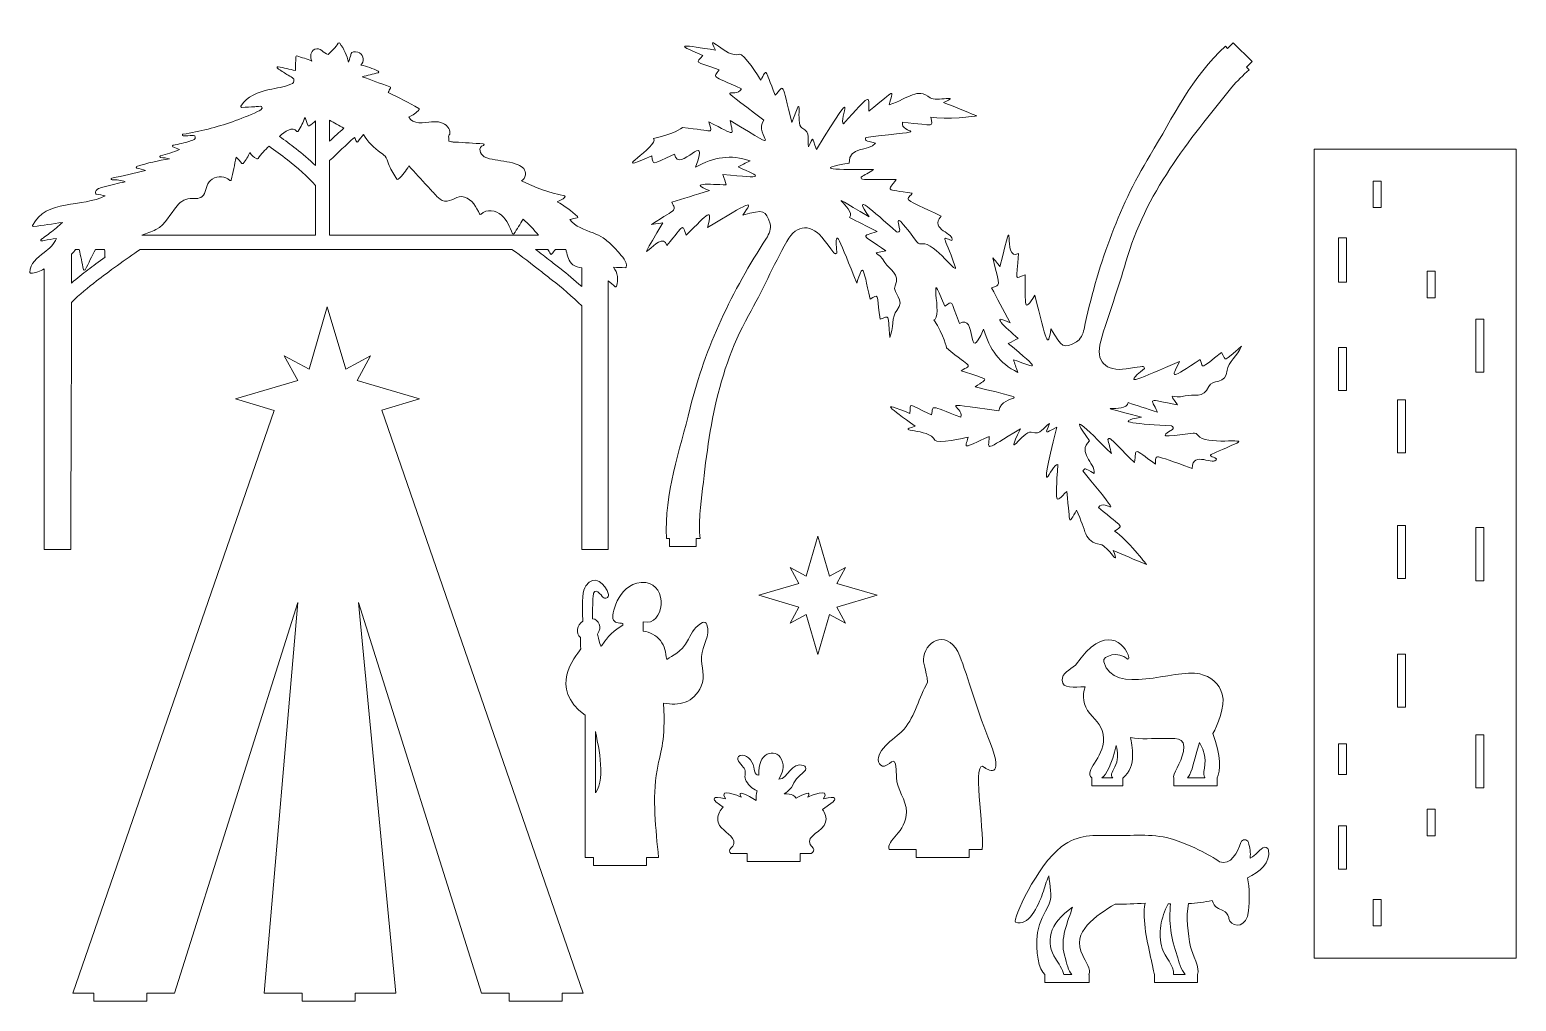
# Model space of a CAD drawing. Header units: inches. Extents: x 435 to 995, y 844 to 1210.
import ezdxf

# ---------------------------------------------------------------- set-up
doc = ezdxf.new("R2010")
doc.units = ezdxf.units.IN
doc.header["$MEASUREMENT"] = 0
doc.layers.add('_U+0421_U+043B_U+043E_U+0439 1', color=7, linetype='Continuous')

msp = doc.modelspace()

# ---------------------------------------------------------------- linework, layer by layer
at = {"layer": '_U+0421_U+043B_U+043E_U+0439 1', "color": 1, "lineweight": 5, "true_color": 0xff000d}
for points in [[(918.86, 1165.05), (918.86, 860.25), (995.06, 860.25), (995.06, 1165.05), (918.86, 1165.05)], [(944.09, 1142.99), (941.09, 1142.99), (941.09, 1152.99), (944.09, 1152.99), (944.09, 1142.99)], [(928.07, 1131.63), (931.07, 1131.63), (931.07, 1114.93), (928.07, 1114.93), (928.07, 1131.63)], [(964.5, 1108.98), (961.5, 1108.98), (961.5, 1118.98), (964.5, 1118.98), (964.5, 1108.98)], [(643.27, 846.97), (635.4, 846.97), (635.4, 843.97), (615.4, 843.97), (615.4, 846.97), (604.98, 846.97), (558.51, 994.18), (572.62, 846.97), (557.32, 846.97), (557.32, 843.97), (537.32, 843.97), (537.32, 846.97), (522.96, 846.97), (535.66, 994.18), (489.19, 846.97), (478.77, 846.97), (478.77, 843.97), (458.77, 843.97), (458.77, 846.97), (450.9, 846.97), (526.74, 1066.59), (512.16, 1070.89), (535.65, 1077.82), (530.55, 1087.19), (539.93, 1082.1), (546.81, 1105.59), (553.74, 1082.1), (563.11, 1087.19), (558.02, 1077.82), (581.51, 1070.89), (567.38, 1066.72), (643.27, 846.97)], [(982.77, 1080.97), (979.77, 1080.97), (979.77, 1100.97), (982.77, 1100.97), (982.77, 1080.97)], [(928.07, 1090.29), (931.07, 1090.29), (931.07, 1074.07), (928.07, 1074.07), (928.07, 1090.29)], [(953.25, 1050.53), (950.25, 1050.53), (950.25, 1070.53), (953.25, 1070.53), (953.25, 1050.53)], [(953.25, 1003.23), (950.25, 1003.23), (950.25, 1023.23), (953.25, 1023.23), (953.25, 1003.23)], [(982.77, 1002.42), (979.77, 1002.42), (979.77, 1022.42), (982.77, 1022.42), (982.77, 1002.42)], [(738.94, 992.45), (742.22, 986.45), (736.19, 989.73), (731.73, 974.59), (727.3, 989.73), (721.27, 986.45), (724.55, 992.45), (709.44, 996.91), (724.55, 1001.37), (721.27, 1007.4), (727.3, 1004.12), (731.73, 1019.23), (736.19, 1004.12), (742.22, 1007.4), (738.94, 1001.37), (754.05, 996.91), (738.94, 992.45)], [(953.25, 954.78), (950.25, 954.78), (950.25, 974.78), (953.25, 974.78), (953.25, 954.78)], [(982.77, 924.34), (979.77, 924.34), (979.77, 944.34), (982.77, 944.34), (982.77, 924.34)], [(931.07, 929.34), (928.07, 929.34), (928.07, 940.93), (931.07, 940.93), (931.07, 929.34)], [(964.5, 906.32), (961.5, 906.32), (961.5, 916.32), (964.5, 916.32), (964.5, 906.32)], [(931.07, 893.68), (928.07, 893.68), (928.07, 910.01), (931.07, 910.01), (931.07, 893.68)], [(944.09, 872.32), (941.09, 872.32), (941.09, 882.32), (944.09, 882.32), (944.09, 872.32)]]:
    msp.add_lwpolyline(points, dxfattribs=at)
for points, knots in [([(656.55, 1126.15), (655.38, 1127.56), (654.12, 1128.93), (652.71, 1130.13), (652.1, 1130.66), (651.46, 1131.15), (650.79, 1131.6), (649.67, 1132.35), (648.4, 1132.92), (647.08, 1133.44), (643.8, 1134.74), (640.25, 1135.75), (638.21, 1138.56), (639.15, 1138.73), (640.09, 1138.91), (641.03, 1139.08), (641.28, 1139.12), (641.34, 1139.46), (641.17, 1139.61), (638.83, 1141.78), (636.25, 1143.64), (633.46, 1145.22), (634.55, 1145.55), (635.5, 1146.08), (636.36, 1146.87), (636.54, 1147.03), (636.44, 1147.35), (636.21, 1147.4), (630.54, 1148.58), (625.1, 1150.5), (619.98, 1153.13), (620.82, 1153.49), (621.35, 1154.32), (621.5, 1155.28), (621.79, 1157.16), (620.37, 1158.47), (618.71, 1159.15), (616.03, 1160.24), (612.86, 1160.48), (610.04, 1161.02), (608.67, 1161.27), (607.17, 1161.46), (605.95, 1162.16), (604.51, 1162.98), (603.34, 1165.81), (605.68, 1166.41), (606.05, 1166.51), (605.94, 1167.01), (605.58, 1167.03), (602.04, 1167.24), (598.48, 1167.45), (594.94, 1167.66), (594.5, 1167.68), (594.06, 1167.69), (593.63, 1167.75), (593.29, 1167.77), (592.97, 1167.86), (592.65, 1168), (592.62, 1168.57), (592.58, 1169.14), (592.55, 1169.7), (592.64, 1170.17), (592.98, 1170.52), (593.02, 1171.03), (593.1, 1171.88), (592.76, 1172.68), (592.24, 1173.35), (590.78, 1175.24), (588.4, 1175.47), (586.13, 1175.25), (583.36, 1174.98), (578.96, 1174.04), (577.53, 1177.18), (579.11, 1177.71), (580.38, 1178.62), (581.39, 1179.95), (581.49, 1180.09), (581.41, 1180.3), (581.27, 1180.38), (577.51, 1182.53), (573.67, 1184.5), (569.73, 1186.31), (570.01, 1186.89), (570.29, 1187.46), (570.57, 1188.04), (570.67, 1188.24), (570.58, 1188.43), (570.37, 1188.5), (566.89, 1189.77), (563.41, 1191.03), (559.93, 1192.3), (561.94, 1192.79), (563.96, 1193.28), (565.97, 1193.77), (566.24, 1193.84), (566.29, 1194.23), (566.04, 1194.35), (563.95, 1195.44), (561.77, 1196.2), (559.45, 1196.66), (560.73, 1198), (560.75, 1200.22), (558.93, 1201.24), (558.24, 1201.62), (556.72, 1201.98), (556.04, 1201.36), (555.69, 1201.05), (555.66, 1200.44), (555.53, 1200.01), (555.3, 1199.25), (555.06, 1198.49), (554.83, 1197.73), (554.2, 1200.32), (553.09, 1202.73), (551.52, 1204.94), (551.38, 1205.14), (551.09, 1205.14), (550.95, 1204.93), (549.87, 1203.32), (548.6, 1201.91), (547.12, 1200.64), (545.43, 1201.12), (544.02, 1203.46), (542.14, 1202.66), (540.25, 1201.87), (540.46, 1199.83), (540.93, 1198.2), (539.1, 1198.94), (537.23, 1199.58), (535.33, 1200.12), (535.12, 1200.18), (534.92, 1200), (534.92, 1199.81), (534.89, 1198.08), (534.85, 1196.36), (534.81, 1194.64), (532.62, 1195.12), (530.43, 1195.6), (528.23, 1196.07), (527.86, 1196.15), (527.68, 1195.68), (527.99, 1195.49), (529.18, 1194.71), (530.38, 1193.93), (531.58, 1193.15), (532.2, 1192.75), (533.12, 1192.35), (533.62, 1191.82), (533.8, 1191.71), (533.96, 1191.59), (534.14, 1191.49), (534.42, 1190.34), (534.05, 1189.67), (533.03, 1189.48), (530.45, 1188.42), (527.63, 1188.02), (524.93, 1187.43), (520.79, 1186.51), (516.51, 1184.98), (514.25, 1181.23), (514.14, 1181.03), (514.3, 1180.74), (514.55, 1180.75), (516.21, 1180.82), (517.87, 1180.89), (519.53, 1180.97), (519.87, 1180.98), (521.82, 1181.28), (522.02, 1181.07), (522.91, 1180.13), (521.01, 1179.42), (520.45, 1179.16), (517.41, 1177.71), (514.24, 1176.47), (511.06, 1175.35), (504.99, 1173.22), (498.74, 1171.66), (492.38, 1170.64), (492.01, 1170.58), (492.11, 1170), (492.48, 1170.02), (493.61, 1170.04), (494.76, 1170.1), (495.9, 1170.1), (496.22, 1170.11), (496.53, 1170.1), (496.85, 1170.06), (496.91, 1169.72), (496.97, 1169.37), (497.02, 1169.02), (496.76, 1168.52), (495.5, 1168.23), (495, 1168.06), (492.94, 1167.35), (490.81, 1166.87), (488.65, 1166.53), (488.38, 1166.48), (488.35, 1166.06), (488.58, 1165.94), (489.41, 1165.57), (490.23, 1165.2), (491.06, 1164.83), (488.7, 1163.92), (486.3, 1163.12), (483.86, 1162.44), (483.5, 1162.34), (483.58, 1161.82), (483.95, 1161.82), (485.14, 1161.81), (486.24, 1161.64), (487.32, 1161.31), (483.11, 1160.72), (478.97, 1159.78), (474.93, 1158.48), (474.64, 1158.39), (474.6, 1157.92), (474.94, 1157.86), (476.1, 1157.68), (477.19, 1157.38), (478.26, 1156.95), (474.05, 1155.9), (469.82, 1154.94), (465.57, 1154.07), (465.2, 1154), (465.29, 1153.43), (465.66, 1153.45), (467.39, 1153.53), (469.04, 1153.3), (470.64, 1152.74), (467.97, 1152.1), (465.31, 1151.47), (462.65, 1150.83), (461.35, 1150.52), (459.25, 1150.08), (459.44, 1148.38), (459.46, 1148.25), (459.54, 1148.1), (459.68, 1148.08), (460.82, 1147.86), (461.96, 1147.66), (463.09, 1147.45), (454.58, 1142.98), (440.59, 1146.2), (435.71, 1136.29), (435.61, 1136.1), (435.72, 1135.77), (435.99, 1135.81), (439.65, 1136.34), (443.32, 1136.86), (446.98, 1137.38), (445.45, 1136.01), (443.87, 1134.7), (442.24, 1133.44), (441.52, 1132.88), (440.79, 1132.33), (440.05, 1131.8), (439.67, 1131.52), (439.29, 1131.25), (438.91, 1130.99), (438.61, 1130.78), (438.81, 1130.35), (439.18, 1130.41), (439.47, 1130.47), (439.76, 1130.52), (440.05, 1130.57), (441.58, 1130.85), (443.11, 1131.13), (444.65, 1131.4), (443.88, 1129.16), (441.98, 1127.59), (440.05, 1126.06), (437.44, 1124.01), (434.76, 1122.03), (434.62, 1118.57), (434.62, 1118.41), (434.78, 1118.24), (434.95, 1118.25), (436.8, 1118.39), (438.54, 1118.95), (440.05, 1119.86), (440.05, 1119.86), (440.05, 1017.14), (440.05, 1017.14), (440.05, 1017.14), (440.05, 1017.14), (440.05, 1017.14), (440.05, 1017.14), (440.05, 1014.14), (440.05, 1014.14), (440.05, 1014.14), (450.05, 1014.14), (450.05, 1014.14), (450.05, 1014.14), (450.05, 1017.14), (450.05, 1017.14), (450.05, 1017.14), (450.05, 1017.14), (450.05, 1017.14), (450.08, 1017.38), (450.41, 1106.53), (450.41, 1107.27), (453.33, 1110.28), (456.64, 1112.91), (459.81, 1115.35), (464.07, 1118.63), (470.98, 1123.68), (476.22, 1127.25), (476.22, 1127.25), (616.35, 1127.25), (616.35, 1127.25), (619.96, 1124.77), (624.01, 1121.6), (627.63, 1118.76), (629.06, 1117.63), (630.41, 1116.57), (631.71, 1115.57), (634.81, 1113.19), (639.48, 1109.15), (642.71, 1105.95), (642.71, 1105.95), (642.71, 1017.14), (642.71, 1017.14), (642.71, 1017.14), (642.71, 1017.14), (642.71, 1017.14), (642.71, 1017.14), (642.71, 1014.14), (642.71, 1014.14), (642.71, 1014.14), (652.71, 1014.14), (652.71, 1014.14), (652.71, 1014.14), (652.71, 1017.14), (652.71, 1017.14), (652.71, 1017.14), (652.71, 1017.14), (652.71, 1017.14), (652.71, 1017.14), (652.71, 1115.37), (652.71, 1115.37), (653.61, 1114.7), (654.47, 1113.97), (655.29, 1113.19), (655.48, 1113.02), (655.76, 1113.12), (655.84, 1113.34), (656.66, 1115.85), (656.24, 1118.41), (654.76, 1120.54), (656.21, 1120.46), (657.66, 1120.38), (659.11, 1120.3), (659.26, 1120.29), (659.38, 1120.41), (659.42, 1120.54), (660.11, 1122.64), (657.8, 1124.66), (656.55, 1126.15)], [0, 0, 0, 0, 1, 1, 1, 2, 2, 2, 3, 3, 3, 4, 4, 4, 5, 5, 5, 6, 6, 6, 7, 7, 7, 8, 8, 8, 9, 9, 9, 10, 10, 10, 11, 11, 11, 12, 12, 12, 13, 13, 13, 14, 14, 14, 15, 15, 15, 16, 16, 16, 17, 17, 17, 18, 18, 18, 19, 19, 19, 20, 20, 20, 21, 21, 21, 22, 22, 22, 23, 23, 23, 24, 24, 24, 25, 25, 25, 26, 26, 26, 27, 27, 27, 28, 28, 28, 29, 29, 29, 30, 30, 30, 31, 31, 31, 32, 32, 32, 33, 33, 33, 34, 34, 34, 35, 35, 35, 36, 36, 36, 37, 37, 37, 38, 38, 38, 39, 39, 39, 40, 40, 40, 41, 41, 41, 42, 42, 42, 43, 43, 43, 44, 44, 44, 45, 45, 45, 46, 46, 46, 47, 47, 47, 48, 48, 48, 49, 49, 49, 50, 50, 50, 51, 51, 51, 52, 52, 52, 53, 53, 53, 54, 54, 54, 55, 55, 55, 56, 56, 56, 57, 57, 57, 58, 58, 58, 59, 59, 59, 60, 60, 60, 61, 61, 61, 62, 62, 62, 63, 63, 63, 64, 64, 64, 65, 65, 65, 66, 66, 66, 67, 67, 67, 68, 68, 68, 69, 69, 69, 70, 70, 70, 71, 71, 71, 72, 72, 72, 73, 73, 73, 74, 74, 74, 75, 75, 75, 76, 76, 76, 77, 77, 77, 78, 78, 78, 79, 79, 79, 80, 80, 80, 81, 81, 81, 82, 82, 82, 83, 83, 83, 84, 84, 84, 85, 85, 85, 86, 86, 86, 87, 87, 87, 88, 88, 88, 89, 89, 89, 90, 90, 90, 91, 91, 91, 92, 92, 92, 93, 93, 93, 94, 94, 94, 95, 95, 95, 96, 96, 96, 97, 97, 97, 98, 98, 98, 99, 99, 99, 100, 100, 100, 101, 101, 101, 102, 102, 102, 103, 103, 103, 104, 104, 104, 105, 105, 105, 106, 106, 106, 107, 107, 107, 108, 108, 108, 109, 109, 109, 110, 110, 110, 111, 111, 111, 112, 112, 112, 113, 113, 113, 114, 114, 114, 115, 115, 115, 116, 116, 116, 117, 117, 117, 118, 118, 118, 119, 119, 119, 119]), ([(782.2, 1130.61), (783.88, 1133.33), (773.41, 1134.63), (778.26, 1139.7), (763.44, 1146.94), (764.81, 1145.3), (767.34, 1148.37), (756.85, 1150.15), (757.92, 1148.91), (761.33, 1153.57), (746.75, 1153.57), (748.34, 1153.24), (748.06, 1154.46), (749.44, 1155.29), (750.82, 1156.12), (752.78, 1157.29), (738.66, 1157.29), (729.27, 1157.23), (743.51, 1159.75), (743.51, 1166.3), (750.73, 1163.91), (753.52, 1167.2), (749.15, 1168.44), (749.76, 1167.98), (749.8, 1169.44), (777.95, 1172.62), (762.3, 1170.34), (763.68, 1175.14), (776.67, 1173.95), (774.84, 1173.21), (774.31, 1177.09), (779.93, 1176.03), (791.31, 1177.39), (791.68, 1177.53), (786.94, 1179.46), (783.26, 1180.95), (779.1, 1182.64), (786.38, 1185.66), (776.24, 1182.77), (774.08, 1184.4), (768.97, 1188.21), (766.62, 1184.43), (758.58, 1181.66), (760.09, 1187.67), (761.54, 1187.78), (750.98, 1179.3), (750.98, 1185.8), (751.68, 1185.93), (741.39, 1174.51), (739.25, 1175.7), (748.41, 1193.01), (731.22, 1164.88), (729.43, 1169.92), (730.18, 1169.75), (728.24, 1165.83), (727.52, 1168.67), (729.3, 1171.09), (725.76, 1172.99), (722.99, 1174.46), (726.88, 1189.01), (721.95, 1174.99), (717.92, 1190.75), (719.34, 1189.26), (715.67, 1185.33), (711.5, 1195.93), (712.62, 1195.15), (710.25, 1191.06), (709.62, 1192.04), (703.76, 1201.28), (702.21, 1200.75), (697.16, 1199.02), (689.07, 1209.99), (693.17, 1202.35), (681.68, 1204.06), (676.23, 1205.34), (688.4, 1200.31), (685.64, 1197.13), (684.86, 1198.4), (694.55, 1194.93), (692.35, 1191.62), (691.1, 1193.21), (702.92, 1187.75), (700.89, 1183.34), (690.43, 1191.78), (711.41, 1175.9), (706.92, 1170.16), (721.64, 1161.97), (698.69, 1175.81), (699.75, 1169.64), (701.29, 1170.04), (690.68, 1175.25), (691.87, 1170.2), (693.01, 1172.06), (680.71, 1173.12), (680.71, 1173.12), (676.9, 1170.41), (669.79, 1169.01), (672.33, 1166.26), (651.3, 1154.56), (669.11, 1162.48), (669.96, 1158.77), (668.35, 1158.95), (677.67, 1163.16), (679.26, 1155.18), (691.41, 1173.37), (685.57, 1158.18), (692.63, 1162.1), (698.86, 1163.06), (706.17, 1160.62), (704.28, 1159.68), (703.06, 1159.08), (701.67, 1158.39), (710.62, 1154.16), (712.16, 1154.01), (695.98, 1155.43), (696.51, 1153.79), (696.85, 1152.72), (697.24, 1151.52), (690.8, 1151.83), (682.54, 1152.41), (690.93, 1149.45), (685.28, 1147.7), (681.02, 1146.39), (676.7, 1145.05), (678.14, 1141.56), (679.35, 1143.19), (669.03, 1136.68), (671.44, 1136.98), (672.35, 1137.1), (673.29, 1137.21), (659.72, 1114.4), (672.51, 1136.08), (674.81, 1128.75), (681.73, 1137), (680.42, 1136.74), (682.13, 1132.66), (690.65, 1140.89), (692.1, 1143.45), (690.14, 1135.55), (705.77, 1144.63), (708.18, 1146.73), (703.46, 1140.17), (711.56, 1142.27), (712.06, 1142.25), (713.72, 1136.83), (714.2, 1135.29), (713.34, 1132.92), (712.36, 1131.41), (699.47, 1111.59), (689.25, 1090.57), (683.61, 1067.5), (679.65, 1051.28), (673.81, 1035.37), (674.67, 1018.35), (674.67, 1018.35), (675.85, 1018.35), (675.85, 1018.35), (675.85, 1018.35), (675.85, 1015.35), (675.85, 1015.35), (675.85, 1015.35), (685.85, 1015.35), (685.85, 1015.35), (685.85, 1015.35), (685.85, 1018.35), (685.85, 1018.35), (685.85, 1018.35), (687.33, 1018.35), (687.33, 1018.35), (687.09, 1021.42), (687, 1024.5), (687.31, 1027.53), (689.92, 1053.3), (692.57, 1079.09), (705.62, 1102.37), (710.73, 1111.48), (714.93, 1121.1), (720.04, 1130.22), (723.86, 1137.04), (729.43, 1137.03), (734.19, 1130.76), (738.69, 1124.86), (737.79, 1125.39), (738.93, 1125.84), (737.77, 1137.65), (740.26, 1129.67), (746.45, 1114.56), (748.81, 1121.89), (748.65, 1121.57), (751.41, 1108.5), (754.81, 1110.12), (753.87, 1111.45), (755.19, 1100.94), (759, 1102.16), (758.13, 1103.27), (758.85, 1094), (760.35, 1097.39), (759.54, 1102.01), (761.49, 1104.22), (765.1, 1108.3), (759.65, 1110.69), (760.88, 1113.48), (762.93, 1118.13), (758.62, 1119.54), (757.06, 1122.3), (754.65, 1126.62), (750.86, 1125.48), (757.43, 1126.72), (747.66, 1133.43), (748.04, 1131.83), (754.1, 1133.99), (749.9, 1136.1), (746.79, 1137.68), (743.73, 1139.21), (746.5, 1142.94), (730.7, 1151.43), (751.12, 1139.5), (744.25, 1149.4), (752.41, 1141.72), (761.45, 1133.91), (761.97, 1133.46), (762.76, 1133.94), (762.61, 1134.6), (761.42, 1139.81), (761.63, 1139.97), (769.12, 1130.03), (769.59, 1129.41), (770.38, 1129.18), (771.14, 1129.34), (775.59, 1130.27), (785.27, 1116.24), (783.45, 1121.09), (778.99, 1133.2), (778.27, 1131.98), (782.2, 1130.61)], [0, 0, 0, 0, 1, 1, 1, 2, 2, 2, 3, 3, 3, 4, 4, 4, 5, 5, 5, 6, 6, 6, 7, 7, 7, 8, 8, 8, 9, 9, 9, 10, 10, 10, 11, 11, 11, 12, 12, 12, 13, 13, 13, 14, 14, 14, 15, 15, 15, 16, 16, 16, 17, 17, 17, 18, 18, 18, 19, 19, 19, 20, 20, 20, 21, 21, 21, 22, 22, 22, 23, 23, 23, 24, 24, 24, 25, 25, 25, 26, 26, 26, 27, 27, 27, 28, 28, 28, 29, 29, 29, 30, 30, 30, 31, 31, 31, 32, 32, 32, 33, 33, 33, 34, 34, 34, 35, 35, 35, 36, 36, 36, 37, 37, 37, 38, 38, 38, 39, 39, 39, 40, 40, 40, 41, 41, 41, 42, 42, 42, 43, 43, 43, 44, 44, 44, 45, 45, 45, 46, 46, 46, 47, 47, 47, 48, 48, 48, 49, 49, 49, 50, 50, 50, 51, 51, 51, 52, 52, 52, 53, 53, 53, 54, 54, 54, 55, 55, 55, 56, 56, 56, 57, 57, 57, 58, 58, 58, 59, 59, 59, 60, 60, 60, 61, 61, 61, 62, 62, 62, 63, 63, 63, 64, 64, 64, 65, 65, 65, 66, 66, 66, 67, 67, 67, 68, 68, 68, 69, 69, 69, 70, 70, 70, 71, 71, 71, 72, 72, 72, 73, 73, 73, 74, 74, 74, 75, 75, 75, 76, 76, 76, 77, 77, 77, 78, 78, 78, 78]), ([(838.39, 1092.61), (836.28, 1085.08), (840.23, 1081.15), (848.02, 1082.22), (855.38, 1083.22), (854.36, 1083.48), (854.86, 1082.35), (845.68, 1074.82), (853.08, 1078.7), (868.15, 1085.01), (864.63, 1078.16), (864.74, 1078.5), (875.94, 1085.79), (877.2, 1082.23), (875.59, 1081.96), (883.96, 1088.45), (885.78, 1084.9), (884.39, 1084.74), (891.45, 1090.78), (890.12, 1087.33), (886.28, 1084.63), (886.09, 1081.69), (885.76, 1076.24), (880.22, 1078.41), (879.12, 1075.57), (877.28, 1070.84), (873.23, 1072.89), (870.17, 1072.03), (865.42, 1070.68), (863.54, 1074.17), (867.31, 1068.65), (855.66, 1070.81), (857.06, 1071.67), (859.81, 1065.86), (855.36, 1067.33), (852.04, 1068.42), (848.79, 1069.5), (848.11, 1064.91), (830.94, 1070.07), (853.82, 1064.07), (841.96, 1061.93), (853.15, 1061.59), (865.07, 1060.72), (865.75, 1060.67), (865.98, 1059.77), (865.4, 1059.41), (860.88, 1056.57), (860.91, 1056.31), (873.23, 1058.04), (874.01, 1058.15), (874.73, 1057.75), (875.16, 1057.1), (877.64, 1053.3), (894.4, 1056.37), (889.69, 1054.23), (877.97, 1048.82), (878.33, 1050.19), (882.08, 1048.38), (881.33, 1045.27), (873.02, 1051.75), (872.87, 1044.74), (857.27, 1050.1), (859.39, 1050.29), (859.01, 1046.33), (850.33, 1052.49), (851.96, 1052.61), (851.08, 1046.9), (840.77, 1057.21), (842.14, 1056.32), (841.07, 1055.66), (841.46, 1054.09), (841.85, 1052.53), (842.41, 1050.32), (832.43, 1060.3), (825.82, 1066.99), (834.11, 1055.13), (829.48, 1050.5), (836.27, 1047.09), (835.92, 1042.79), (831.96, 1045), (832.71, 1044.89), (831.71, 1043.84), (849.36, 1021.68), (839.9, 1034.36), (837.5, 1029.99), (847.52, 1021.65), (846.75, 1023.46), (843.63, 1021.09), (848.35, 1017.87), (855.44, 1008.86), (855.6, 1008.5), (850.88, 1010.49), (847.23, 1012.04), (843.09, 1013.79), (846.1, 1006.5), (840.98, 1015.71), (838.3, 1016.09), (831.99, 1017.01), (833, 1021.34), (829.27, 1028.98), (826.09, 1023.67), (827.04, 1022.56), (825.57, 1036.03), (820.97, 1031.43), (821.38, 1030.85), (822.18, 1046.2), (819.82, 1046.87), (814.05, 1028.15), (821.8, 1060.2), (816.96, 1057.9), (817.62, 1057.49), (819.02, 1061.63), (816.5, 1060.14), (816.04, 1057.16), (812.2, 1058.32), (809.19, 1059.24), (801.66, 1046.2), (808.09, 1059.6), (794.09, 1051.31), (796.15, 1051.36), (796.34, 1056.73), (785.9, 1052.19), (787.24, 1051.94), (788.45, 1056.51), (787.32, 1056.27), (776.63, 1053.88), (775.91, 1055.35), (773.57, 1060.14), (760.09, 1058.1), (768.39, 1060.61), (759.06, 1067.52), (754.3, 1070.47), (766.46, 1065.42), (766.76, 1069.62), (765.31, 1069.28), (774.62, 1064.88), (775.4, 1068.77), (773.39, 1068.53), (785.61, 1064.03), (787.3, 1068.59), (773.93, 1070.02), (800, 1066.41), (800.87, 1073.65), (817.08, 1069.03), (791.06, 1075.47), (796.17, 1079.08), (796.98, 1077.71), (785.79, 1081.53), (790.21, 1084.25), (789.7, 1082.14), (780.26, 1090.09), (780.26, 1090.09), (779.47, 1094.7), (775.44, 1100.71), (779.18, 1100.86), (772.58, 1124), (779.57, 1105.81), (782.79, 1107.84), (781.53, 1108.84), (785.14, 1099.28), (791.92, 1103.8), (787.64, 1082.34), (794.26, 1097.21), (796.47, 1089.45), (800.2, 1084.37), (807.09, 1080.92), (806.42, 1082.92), (805.98, 1084.22), (805.49, 1085.68), (814.81, 1082.34), (816, 1081.36), (803.56, 1091.8), (805.1, 1092.58), (806.09, 1093.1), (807.21, 1093.67), (802.44, 1098.01), (796.19, 1103.44), (804.21, 1099.59), (801.46, 1104.82), (799.37, 1108.77), (797.27, 1112.77), (800.75, 1114.22), (800.45, 1112.21), (797.76, 1124.11), (799.25, 1122.2), (799.81, 1121.47), (800.39, 1120.73), (806.93, 1146.45), (800.65, 1122.07), (807.45, 1125.63), (806.52, 1114.91), (805.77, 1116.02), (809.87, 1117.69), (810.08, 1105.85), (809.29, 1103.01), (813.49, 1109.98), (818.12, 1092.51), (818.34, 1089.33), (819.64, 1097.3), (823.88, 1090.09), (824.25, 1089.75), (829.26, 1092.41), (830.68, 1093.16), (831.75, 1095.44), (832.12, 1097.2), (837.03, 1120.33), (844.66, 1142.42), (856.99, 1162.72), (865.65, 1176.99), (872.78, 1192.36), (885.42, 1203.8), (885.42, 1203.8), (886.25, 1202.97), (886.25, 1202.97), (886.25, 1202.97), (888.38, 1205.09), (888.38, 1205.09), (888.38, 1205.09), (895.45, 1198.02), (895.45, 1198.02), (895.45, 1198.02), (893.32, 1195.9), (893.32, 1195.9), (893.32, 1195.9), (894.37, 1194.85), (894.37, 1194.85), (892.03, 1192.84), (889.79, 1190.73), (887.87, 1188.37), (871.48, 1168.3), (855.12, 1148.19), (847.89, 1122.5), (845.07, 1112.44), (841.23, 1102.67), (838.39, 1092.61)], [0, 0, 0, 0, 1, 1, 1, 2, 2, 2, 3, 3, 3, 4, 4, 4, 5, 5, 5, 6, 6, 6, 7, 7, 7, 8, 8, 8, 9, 9, 9, 10, 10, 10, 11, 11, 11, 12, 12, 12, 13, 13, 13, 14, 14, 14, 15, 15, 15, 16, 16, 16, 17, 17, 17, 18, 18, 18, 19, 19, 19, 20, 20, 20, 21, 21, 21, 22, 22, 22, 23, 23, 23, 24, 24, 24, 25, 25, 25, 26, 26, 26, 27, 27, 27, 28, 28, 28, 29, 29, 29, 30, 30, 30, 31, 31, 31, 32, 32, 32, 33, 33, 33, 34, 34, 34, 35, 35, 35, 36, 36, 36, 37, 37, 37, 38, 38, 38, 39, 39, 39, 40, 40, 40, 41, 41, 41, 42, 42, 42, 43, 43, 43, 44, 44, 44, 45, 45, 45, 46, 46, 46, 47, 47, 47, 48, 48, 48, 49, 49, 49, 50, 50, 50, 51, 51, 51, 52, 52, 52, 53, 53, 53, 54, 54, 54, 55, 55, 55, 56, 56, 56, 57, 57, 57, 58, 58, 58, 59, 59, 59, 60, 60, 60, 61, 61, 61, 62, 62, 62, 63, 63, 63, 64, 64, 64, 65, 65, 65, 66, 66, 66, 67, 67, 67, 68, 68, 68, 69, 69, 69, 70, 70, 70, 71, 71, 71, 72, 72, 72, 73, 73, 73, 74, 74, 74, 75, 75, 75, 76, 76, 76, 77, 77, 77, 78, 78, 78, 78]), ([(542.4, 1158.81), (539.99, 1161.07), (537.37, 1163.33), (535.04, 1165.13), (532.9, 1166.77), (530.83, 1168.33), (528.82, 1169.8), (530.77, 1171.57), (533.61, 1173.77), (535.37, 1171.72), (535.5, 1171.56), (535.79, 1171.62), (535.88, 1171.79), (536.81, 1173.46), (537.65, 1175.17), (538.42, 1176.91), (538.77, 1175.94), (539.11, 1174.97), (539.45, 1174.01), (539.52, 1173.81), (539.75, 1173.72), (539.94, 1173.82), (540.85, 1174.33), (541.67, 1174.94), (542.4, 1175.63), (542.4, 1175.63), (542.4, 1158.81), (542.4, 1158.81)], [0, 0, 0, 0, 1, 1, 1, 2, 2, 2, 3, 3, 3, 4, 4, 4, 5, 5, 5, 6, 6, 6, 7, 7, 7, 8, 8, 8, 9, 9, 9, 9]), ([(547.69, 1175.99), (549.34, 1174.83), (551.27, 1173.95), (553.03, 1172.92), (551.23, 1171.3), (549.45, 1169.67), (547.69, 1168.01), (547.69, 1168.01), (547.69, 1175.99), (547.69, 1175.99)], [0, 0, 0, 0, 1, 1, 1, 2, 2, 2, 3, 3, 3, 3]), ([(542.4, 1132.55), (542.4, 1132.55), (476.85, 1132.55), (476.85, 1132.55), (478.65, 1133.24), (480.51, 1133.83), (482.15, 1134.7), (486.02, 1136.73), (487.51, 1140.46), (490.15, 1143.63), (491.7, 1145.5), (493.46, 1146.47), (495.97, 1146.38), (497.88, 1146.3), (499.57, 1146.43), (500.48, 1148.27), (501.46, 1150.27), (501.28, 1152.45), (503.45, 1153.76), (505.51, 1155), (508.29, 1154.89), (510.06, 1153.22), (510.23, 1153.05), (510.55, 1153.12), (510.6, 1153.36), (511.22, 1156.24), (511.85, 1159.11), (512.47, 1161.98), (513.19, 1161.2), (513.91, 1160.42), (514.64, 1159.63), (514.75, 1159.51), (515, 1159.51), (515.1, 1159.64), (516.15, 1160.91), (516.94, 1162.28), (517.54, 1163.78), (518.16, 1162.72), (519.06, 1161.92), (520.23, 1161.35), (520.41, 1161.28), (520.58, 1161.33), (520.69, 1161.48), (521.9, 1163.19), (523.33, 1164.71), (524.84, 1166.15), (527.09, 1164.52), (529.4, 1162.79), (531.81, 1160.93), (535.28, 1158.26), (539.43, 1154.5), (542.4, 1151.36), (542.4, 1151.36), (542.4, 1132.55), (542.4, 1132.55)], [0, 0, 0, 0, 1, 1, 1, 2, 2, 2, 3, 3, 3, 4, 4, 4, 5, 5, 5, 6, 6, 6, 7, 7, 7, 8, 8, 8, 9, 9, 9, 10, 10, 10, 11, 11, 11, 12, 12, 12, 13, 13, 13, 14, 14, 14, 15, 15, 15, 16, 16, 16, 17, 17, 17, 18, 18, 18, 18]), ([(547.69, 1132.55), (547.69, 1132.55), (547.69, 1160.68), (547.69, 1160.68), (550.74, 1163.65), (553.85, 1166.56), (557.04, 1169.41), (557.34, 1168.94), (557.59, 1168.42), (557.77, 1167.85), (557.86, 1167.57), (558.21, 1167.56), (558.37, 1167.78), (559.04, 1168.71), (559.72, 1169.65), (560.39, 1170.58), (562.1, 1167.85), (564.3, 1165.46), (566.98, 1163.6), (567.82, 1163.01), (568.61, 1162.68), (569.04, 1161.73), (569.47, 1160.78), (569.74, 1159.75), (570.17, 1158.8), (570.96, 1157.02), (571.93, 1155.35), (573.05, 1153.76), (573.17, 1153.58), (573.4, 1153.56), (573.56, 1153.7), (575.21, 1155.15), (576.52, 1156.81), (577.54, 1158.72), (579.9, 1156.15), (582.27, 1153.59), (584.63, 1151.02), (585.79, 1149.76), (586.93, 1148.45), (588.14, 1147.22), (588.92, 1146.44), (589.81, 1145.68), (590.95, 1145.47), (593.67, 1144.96), (595.68, 1147.81), (598.49, 1146.97), (601.34, 1146.14), (603.05, 1143.02), (604.23, 1140.59), (604.33, 1140.4), (604.61, 1140.41), (604.75, 1140.54), (606.91, 1142.6), (610.34, 1141.97), (612.45, 1140.16), (614.57, 1138.35), (615.6, 1135.64), (616.57, 1133.14), (616.66, 1132.89), (617.01, 1132.83), (617.16, 1133.08), (618.32, 1134.92), (619.47, 1136.77), (620.63, 1138.6), (622.75, 1136.76), (624.68, 1134.73), (626.4, 1132.55), (626.4, 1132.55), (547.69, 1132.55), (547.69, 1132.55)], [0, 0, 0, 0, 1, 1, 1, 2, 2, 2, 3, 3, 3, 4, 4, 4, 5, 5, 5, 6, 6, 6, 7, 7, 7, 8, 8, 8, 9, 9, 9, 10, 10, 10, 11, 11, 11, 12, 12, 12, 13, 13, 13, 14, 14, 14, 15, 15, 15, 16, 16, 16, 17, 17, 17, 18, 18, 18, 19, 19, 19, 20, 20, 20, 21, 21, 21, 22, 22, 22, 23, 23, 23, 23]), ([(456.58, 1119.54), (454.54, 1117.97), (452.45, 1116.33), (450.41, 1114.55), (450.41, 1114.55), (450.41, 1125.42), (450.41, 1125.42), (450.93, 1126.02), (451.44, 1126.63), (451.93, 1127.25), (451.93, 1127.25), (453.27, 1127.25), (453.27, 1127.25), (453.81, 1124.71), (454.35, 1122.16), (454.89, 1119.61), (454.95, 1119.35), (455.37, 1119.31), (455.49, 1119.54), (456.79, 1122.13), (458.12, 1124.69), (459.46, 1127.25), (459.46, 1127.25), (462.83, 1127.25), (462.83, 1127.25), (462.92, 1126.34), (462.97, 1125.42), (462.98, 1124.5), (462.98, 1124.44), (462.99, 1124.4), (463.01, 1124.36), (460.61, 1122.59), (458.36, 1120.91), (456.58, 1119.54)], [0, 0, 0, 0, 1, 1, 1, 2, 2, 2, 3, 3, 3, 4, 4, 4, 5, 5, 5, 6, 6, 6, 7, 7, 7, 8, 8, 8, 9, 9, 9, 10, 10, 10, 11, 11, 11, 11]), ([(642.71, 1113.21), (640, 1115.66), (637.1, 1118.11), (634.94, 1119.77), (633.66, 1120.75), (632.31, 1121.81), (630.89, 1122.92), (629.11, 1124.32), (627.22, 1125.81), (625.32, 1127.25), (625.32, 1127.25), (629.97, 1127.25), (629.97, 1127.25), (630.3, 1126.69), (630.61, 1126.11), (630.92, 1125.53), (631.03, 1125.29), (631.35, 1125.36), (631.48, 1125.53), (631.87, 1126.07), (632.31, 1126.68), (632.81, 1127.25), (632.81, 1127.25), (636.71, 1127.25), (636.71, 1127.25), (636.78, 1127.04), (636.85, 1126.82), (636.91, 1126.61), (637.42, 1124.79), (637.74, 1122.64), (639.42, 1121.44), (640.38, 1120.75), (641.57, 1120.54), (642.69, 1120.24), (642.7, 1120.24), (642.7, 1120.23), (642.71, 1120.23), (642.71, 1120.23), (642.71, 1113.21), (642.71, 1113.21)], [0, 0, 0, 0, 1, 1, 1, 2, 2, 2, 3, 3, 3, 4, 4, 4, 5, 5, 5, 6, 6, 6, 7, 7, 7, 8, 8, 8, 9, 9, 9, 10, 10, 10, 11, 11, 11, 12, 12, 12, 13, 13, 13, 13]), ([(687.87, 973.81), (688.06, 978.18), (691.54, 981.46), (689.93, 985.95), (689.67, 986.67), (688.92, 987.02), (688.2, 986.64), (685.58, 985.27), (684.29, 982.98), (682.95, 980.42), (679.9, 974.63), (677.13, 974.58), (674.78, 972.76), (674.27, 975.33), (674.23, 977.65), (672.37, 979.89), (670.7, 981.89), (668.44, 983.04), (665.92, 983.4), (665.94, 984.56), (665.94, 985.72), (665.88, 986.88), (674.19, 985.1), (675.24, 1000.95), (666.85, 1001.68), (657.05, 1002.51), (653.98, 990.3), (654.46, 988.18), (654.89, 986.31), (656.74, 986.63), (658.28, 986.27), (658.28, 986.27), (658.18, 985.66), (658.18, 985.66), (648.13, 979.78), (651.07, 973.19), (648.65, 982.3), (650.61, 984.8), (649.19, 987.9), (646.74, 988.09), (646.89, 994.79), (646.86, 995.13), (647, 996.3), (647.26, 1001.26), (650.36, 996.42), (650.71, 996.27), (651.36, 995.31), (653.16, 995.93), (652.8, 997.25), (651.73, 1001.17), (647.45, 1005.24), (644.32, 1000.52), (643.01, 998.53), (642.84, 995.72), (643.16, 987.12), (640.95, 985.84), (640.24, 982.42), (642.3, 981.02), (642.23, 979.57), (642.26, 978.13), (642.35, 976.69), (640.28, 973.6), (629.88, 962.14), (644.01, 951.74), (644.01, 951.74), (644.01, 898.08), (644.01, 898.08), (644.01, 898.08), (647.19, 898.08), (647.19, 898.08), (647.19, 898.08), (647.19, 895.08), (647.19, 895.08), (647.19, 895.08), (667.19, 895.08), (667.19, 895.08), (667.19, 895.08), (667.19, 898.08), (667.19, 898.08), (667.19, 898.08), (671.67, 898.08), (671.67, 898.08), (670.72, 908.7), (669.2, 920.41), (671.12, 930.97), (672.75, 939.93), (674.24, 941.22), (673.61, 956.33), (679.41, 955.2), (684.87, 956.26), (687.81, 962.7), (689.53, 966.46), (687.71, 969.94), (687.87, 973.81)], [0, 0, 0, 0, 1, 1, 1, 2, 2, 2, 3, 3, 3, 4, 4, 4, 5, 5, 5, 6, 6, 6, 7, 7, 7, 8, 8, 8, 9, 9, 9, 10, 10, 10, 11, 11, 11, 12, 12, 12, 13, 13, 13, 14, 14, 14, 15, 15, 15, 16, 16, 16, 17, 17, 17, 18, 18, 18, 19, 19, 19, 20, 20, 20, 21, 21, 21, 22, 22, 22, 23, 23, 23, 24, 24, 24, 25, 25, 25, 26, 26, 26, 27, 27, 27, 28, 28, 28, 29, 29, 29, 30, 30, 30, 31, 31, 31, 31]), ([(880.71, 944.81), (882.29, 947.58), (885.47, 955.16), (884.23, 959.62), (883.1, 963.7), (879.76, 966.39), (875.71, 967.28), (865.76, 969.45), (843.49, 958.57), (839.54, 971.85), (838.81, 974.29), (845.62, 975.87), (848.19, 973.05), (848.55, 972.65), (849.21, 973.02), (849.05, 973.53), (847.4, 978.67), (840.25, 986.82), (828.9, 970.58), (826.74, 968.99), (823.72, 967.44), (823.82, 964.91), (823.94, 961.66), (828.39, 962.19), (832.47, 962.49), (831.25, 959.04), (831.82, 955.4), (834.31, 952.32), (836.82, 949.24), (839.39, 947.52), (839.45, 942.97), (839.55, 935.2), (831.88, 931.06), (835.07, 928.09), (835.07, 928.09), (835.07, 925.11), (835.07, 925.11), (835.07, 925.11), (846.67, 925.11), (846.67, 925.11), (846.67, 925.11), (846.67, 928.04), (846.67, 928.04), (852.38, 932.63), (849.95, 940.59), (849.66, 943.34), (853.47, 942.41), (858.37, 943.12), (862.01, 943), (865.8, 942.88), (870.79, 944.07), (869.58, 938.03), (868.73, 933.67), (865.23, 929.34), (865.99, 928.04), (865.99, 928.04), (865.99, 925.11), (865.99, 925.11), (865.99, 925.11), (882.33, 925.11), (882.33, 925.11), (882.33, 925.11), (882.33, 928.11), (882.33, 928.11), (882.33, 928.11), (882.3, 928.11), (882.3, 928.11), (883.53, 930.57), (883.79, 936.57), (880.71, 944.81)], [0, 0, 0, 0, 1, 1, 1, 2, 2, 2, 3, 3, 3, 4, 4, 4, 5, 5, 5, 6, 6, 6, 7, 7, 7, 8, 8, 8, 9, 9, 9, 10, 10, 10, 11, 11, 11, 12, 12, 12, 13, 13, 13, 14, 14, 14, 15, 15, 15, 16, 16, 16, 17, 17, 17, 18, 18, 18, 19, 19, 19, 20, 20, 20, 21, 21, 21, 22, 22, 22, 23, 23, 23, 23]), ([(794.7, 931.97), (789.54, 936.75), (794.5, 908.55), (793.75, 901.12), (793.75, 901.12), (788.83, 901.12), (788.83, 901.12), (788.83, 901.12), (788.83, 898.12), (788.83, 898.12), (788.83, 898.12), (768.83, 898.12), (768.83, 898.12), (768.83, 898.12), (768.83, 901.12), (768.83, 901.12), (768.83, 901.12), (758.69, 901.12), (758.69, 901.12), (757.25, 904.64), (765.18, 907.59), (765.18, 915.28), (765.19, 919.71), (761.43, 923.88), (761.4, 928.26), (761.34, 938.32), (759.59, 933.25), (756.85, 932.57), (755.82, 932.32), (755, 933.12), (754.66, 934.16), (753.23, 938.59), (761.98, 943.81), (764.24, 946.48), (768.56, 951.55), (769.81, 958.51), (773.14, 964.15), (772.64, 969.1), (771.22, 971.15), (771.67, 973.81), (772.76, 980.31), (781.23, 984.2), (785.3, 973.94), (787.89, 967.42), (792.64, 951.21), (796.53, 941.69), (802.69, 926.58), (795.05, 931.64), (794.7, 931.97)], [0, 0, 0, 0, 1, 1, 1, 2, 2, 2, 3, 3, 3, 4, 4, 4, 5, 5, 5, 6, 6, 6, 7, 7, 7, 8, 8, 8, 9, 9, 9, 10, 10, 10, 11, 11, 11, 12, 12, 12, 13, 13, 13, 14, 14, 14, 15, 15, 15, 16, 16, 16, 16]), ([(648.02, 922.63), (647.98, 922.59), (647.96, 922.54), (647.92, 922.5), (647.92, 922.5), (647.92, 945.62), (647.92, 945.62), (648.41, 942.65), (652.13, 927.89), (648.02, 922.63)], [0, 0, 0, 0, 1, 1, 1, 2, 2, 2, 3, 3, 3, 3]), ([(737.48, 919.16), (737.48, 919.16), (733.49, 916.26), (733.49, 916.26), (733.73, 915.94), (733.95, 915.59), (734.15, 915.21), (735, 913.6), (735.11, 911.76), (734.08, 910.24), (731.84, 906.95), (725.96, 905.65), (729.93, 901.61), (730.54, 900.99), (729.94, 900.04), (729.2, 899.67), (729.2, 899.67), (725.07, 899.67), (725.07, 899.67), (725.07, 899.67), (725.07, 896.67), (725.07, 896.67), (725.07, 896.67), (705.07, 896.67), (705.07, 896.67), (705.07, 896.67), (705.07, 899.67), (705.07, 899.67), (705.07, 899.67), (698.96, 899.67), (698.96, 899.67), (698.31, 900.09), (698.29, 901.17), (698.91, 901.62), (699.52, 902.07), (700.01, 902.68), (700.09, 903.43), (700.39, 906.24), (696.33, 907.72), (694.72, 910.24), (693.73, 911.79), (693.8, 913.6), (694.65, 915.21), (695.05, 915.98), (695.54, 916.61), (696.08, 917.13), (696.08, 917.13), (693.28, 919.16), (693.28, 919.16), (692.5, 919.73), (691.45, 921.7), (696.95, 920.27), (693.97, 924.76), (702.06, 921.2), (702.85, 920.9), (701, 923.9), (705.2, 921.7), (708.51, 919.58), (708.35, 920.72), (708.49, 921.98), (708.87, 923.29), (706.94, 923.89), (705.16, 925.78), (704.47, 927.52), (703.93, 928.9), (704.76, 930.55), (703.95, 931.74), (703.25, 932.76), (700.59, 934.92), (701.89, 936.14), (703.4, 937.57), (706.41, 935.75), (707.32, 933.18), (707.67, 932.19), (707.8, 928.93), (709.49, 929.21), (709.49, 929.21), (709.54, 929.21), (709.54, 929.21), (708.7, 937.44), (715.73, 939.85), (718.07, 935.09), (719.45, 932.3), (718.34, 929.97), (716.99, 927.62), (720.63, 927.66), (721.74, 934.52), (726.37, 932.81), (727, 932.58), (727.56, 931.75), (727.06, 931.09), (726.29, 930.04), (725.37, 929.36), (724.39, 928.53), (722.22, 926.7), (722.69, 924.1), (719.03, 922.16), (722.17, 922.08), (723.04, 921.46), (723.61, 920.42), (726.58, 922.2), (729.52, 923.5), (727.92, 920.9), (728.7, 921.2), (736.79, 924.76), (733.82, 920.27), (739.31, 921.7), (738.26, 919.73), (737.48, 919.16)], [0, 0, 0, 0, 1, 1, 1, 2, 2, 2, 3, 3, 3, 4, 4, 4, 5, 5, 5, 6, 6, 6, 7, 7, 7, 8, 8, 8, 9, 9, 9, 10, 10, 10, 11, 11, 11, 12, 12, 12, 13, 13, 13, 14, 14, 14, 15, 15, 15, 16, 16, 16, 17, 17, 17, 18, 18, 18, 19, 19, 19, 20, 20, 20, 21, 21, 21, 22, 22, 22, 23, 23, 23, 24, 24, 24, 25, 25, 25, 26, 26, 26, 27, 27, 27, 28, 28, 28, 29, 29, 29, 30, 30, 30, 31, 31, 31, 32, 32, 32, 33, 33, 33, 34, 34, 34, 35, 35, 35, 36, 36, 36, 36]), ([(844.11, 933.17), (843.12, 930.77), (841.6, 929.29), (843.02, 928.11), (843.02, 928.11), (838.86, 928.11), (838.86, 928.11), (840.58, 929.51), (842.52, 932.99), (844.21, 940.37), (844.77, 937.63), (845.16, 935.74), (844.11, 933.17)], [0, 0, 0, 0, 1, 1, 1, 2, 2, 2, 3, 3, 3, 4, 4, 4, 4]), ([(877.53, 928.39), (877.58, 928.29), (877.63, 928.2), (877.69, 928.11), (877.69, 928.11), (871.08, 928.11), (871.08, 928.11), (872.54, 929.72), (872.75, 931.27), (875.58, 941.47), (879.86, 934.13), (876.24, 930.96), (877.53, 928.39)], [0, 0, 0, 0, 1, 1, 1, 2, 2, 2, 3, 3, 3, 4, 4, 4, 4]), ([(901.65, 900.89), (901.47, 901.8), (900.26, 902.25), (899.51, 901.77), (897.68, 900.58), (897.22, 899.23), (894.71, 897.84), (894.99, 899.83), (894.61, 901.86), (894.08, 903.79), (893.68, 905.24), (891.73, 905.1), (891.27, 903.79), (890, 900.18), (887.48, 894.96), (883.16, 896.53), (882.73, 897), (875.07, 901.87), (865.85, 904.9), (858.96, 907.17), (851.22, 906.36), (844.06, 906.37), (835, 906.4), (830.28, 907.17), (823.53, 902.11), (814.59, 895.41), (804.88, 874.46), (806.31, 873.81), (810.96, 871.75), (814.92, 879.87), (816.48, 884.57), (817.24, 886.85), (817.82, 889.17), (818.87, 891.16), (819.09, 887.53), (820.35, 883.83), (818.94, 880.62), (817.26, 876.81), (815.16, 874.18), (814.59, 869.85), (813.61, 862.52), (815.07, 855.57), (817.34, 854.08), (817.34, 854.08), (817.31, 854.08), (817.31, 854.08), (817.31, 854.08), (817.31, 851.08), (817.31, 851.08), (817.31, 851.08), (834.01, 851.08), (834.01, 851.08), (834.01, 851.08), (834.01, 854.08), (834.01, 854.08), (834.01, 854.08), (833.94, 854.08), (833.94, 854.08), (834.87, 855.78), (832.7, 859.05), (831.59, 861.2), (826.94, 870.22), (836.72, 876.24), (843.88, 880.59), (847.61, 880.54), (851.34, 880.65), (855.09, 880.95), (853.95, 874.37), (856.03, 865.98), (857.5, 859.37), (858.11, 856.63), (858.19, 854.99), (858.65, 854.08), (858.65, 854.08), (858.64, 854.08), (858.64, 854.08), (858.64, 854.08), (858.64, 851.08), (858.64, 851.08), (858.64, 851.08), (874.87, 851.08), (874.87, 851.08), (874.87, 851.08), (874.87, 854.08), (874.87, 854.08), (874.87, 854.08), (874.84, 854.08), (874.84, 854.08), (876.05, 856.12), (872.8, 861.71), (872.27, 864.52), (871.35, 869.39), (870.33, 875.82), (871.52, 880.77), (874.51, 880.97), (877.47, 881.34), (880.43, 881.93), (881.22, 879.15), (882.98, 878.89), (884.46, 878.14), (885.83, 877.44), (886.11, 876.95), (886.64, 875.53), (886.82, 875.06), (886.84, 874.52), (887.12, 874.08), (888.51, 871.88), (893.53, 871.59), (894.14, 878.03), (894.51, 881.98), (894.52, 886.53), (893.73, 890.52), (898.26, 892.59), (902.61, 896.26), (901.65, 900.89)], [0, 0, 0, 0, 1, 1, 1, 2, 2, 2, 3, 3, 3, 4, 4, 4, 5, 5, 5, 6, 6, 6, 7, 7, 7, 8, 8, 8, 9, 9, 9, 10, 10, 10, 11, 11, 11, 12, 12, 12, 13, 13, 13, 14, 14, 14, 15, 15, 15, 16, 16, 16, 17, 17, 17, 18, 18, 18, 19, 19, 19, 20, 20, 20, 21, 21, 21, 22, 22, 22, 23, 23, 23, 24, 24, 24, 25, 25, 25, 26, 26, 26, 27, 27, 27, 28, 28, 28, 29, 29, 29, 30, 30, 30, 31, 31, 31, 32, 32, 32, 33, 33, 33, 34, 34, 34, 35, 35, 35, 36, 36, 36, 37, 37, 37, 38, 38, 38, 38]), ([(865.78, 854.08), (866.26, 857.36), (862.43, 860.74), (861.55, 863.78), (859.79, 869.82), (861.16, 875.3), (863.79, 880.7), (864.11, 880.68), (864.43, 880.68), (864.74, 880.67), (863.9, 873.96), (865, 867.53), (867.18, 861.09), (867.85, 859.09), (868.57, 855.71), (870.28, 854.08), (870.28, 854.08), (865.78, 854.08), (865.78, 854.08)], [0, 0, 0, 0, 1, 1, 1, 2, 2, 2, 3, 3, 3, 4, 4, 4, 5, 5, 5, 6, 6, 6, 6]), ([(824.75, 861.31), (825.73, 857.93), (826.02, 855.43), (827.45, 854.08), (827.45, 854.08), (824.52, 854.08), (824.52, 854.08), (823.95, 855.92), (822.4, 858.46), (821.36, 860.04), (817.6, 865.75), (818.62, 873.27), (827.77, 879.37), (826.02, 873.99), (822.93, 867.54), (824.75, 861.31)], [0, 0, 0, 0, 1, 1, 1, 2, 2, 2, 3, 3, 3, 4, 4, 4, 5, 5, 5, 5])]:
    msp.add_open_spline(points, degree=3, knots=knots, dxfattribs=at)

doc.saveas('drawing.dxf')
